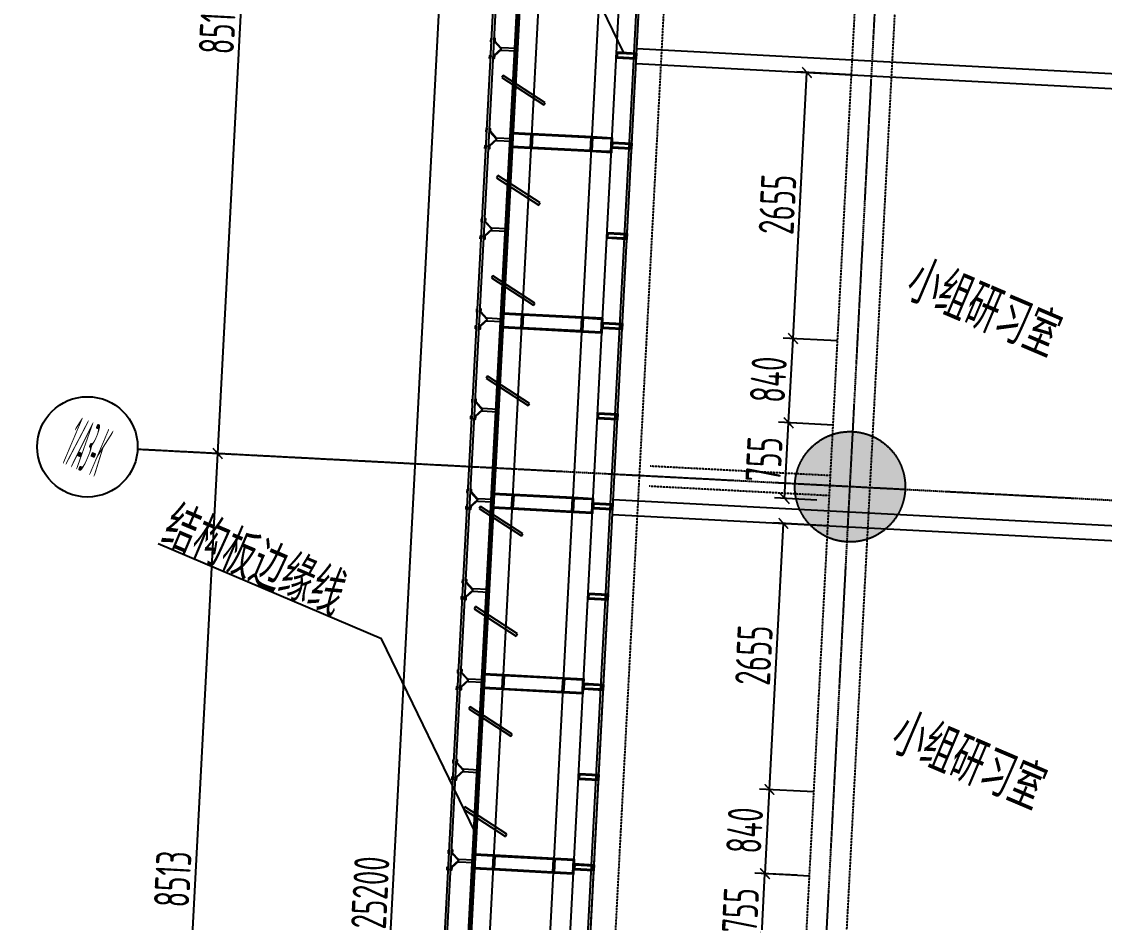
# Model space of a CAD drawing. Extents: x 11778731 to 12007717, y -6694179 to -6363962.
# Drawn here: x 11889920 to 11900711, y -6405151 to -6396175 of the extents above; entities that cross this region are included whole.
import ezdxf
from ezdxf.enums import TextEntityAlignment as Align
from ezdxf.xclip import XClip

# ---------------------------------------------------------------- set-up
doc = ezdxf.new("R2010")
doc.units = 0
doc.header["$LTSCALE"] = 10
doc.header["$MEASUREMENT"] = 0
doc.header["$XCLIPFRAME"] = 0
for name, pattern in [('A3-RG-axis-100$0$CENTER', [2, 1.25, -0.25, 0.25, -0.25]), ('A3-RI-3F$0$DASH', [0.35, 0.25, -0.1]), ('A3-RI-3F$0$DASHED2', [0.375, 0.25, -0.125]), ('A3-RI-3F$0$Hidden 1_8_', [4.7625, 3.175, -1.5875])]:
    doc.linetypes.add(name, pattern=pattern)
for name, color, linetype in [('A3-RB-3F-100$0$A-DIMS-100', 1, 'Continuous'), ('A3-RG-axis-100$0$A-DIMS-100', 1, 'Continuous'), ('A3-RG-axis-100$0$A-GRID', 1, 'A3-RG-axis-100$0$CENTER'), ('A3-RG-axis-100$0$A-SYMB', 4, 'Continuous'), ('A3-RI-3F$0$A-DETAILS', 11, 'Continuous'), ('A3-RI-3F$0$A-FACD-ALUM', 30, 'Continuous'), ('A3-RI-3F$0$A-FLOR', 2, 'Continuous'), ('A3-RI-3F$0$A-GLAZ', 140, 'Continuous'), ('A3-RI-3F$0$A-WALL-FINI', 95, 'Continuous'), ('A3-RI-3F$0$A-WALL-STUD', 2, 'Continuous'), ('A3-RS-1F$0$A-HATH-GRAY', 8, 'Continuous'), ('A3-RS-1F$0$A-WALL', 7, 'Continuous'), ('A3-SYMB-3F-100$0$A-SYMB', 4, 'Continuous'), ('A3-SYMB-3F-100$0$A-SYMB-AREA', 4, 'Continuous'), ('A3-SYMB-3F-100$0$A-SYMB-NAME', 4, 'Continuous'), ('A3-SYMB-3F-100$0$A-SYMB-NAME-E', 4, 'Continuous')]:
    doc.layers.add(name, color=color, linetype=linetype)
doc.layers.add('A3-RI-3F$0$A-X-CHEK', color=6, linetype='A3-RI-3F$0$DASHED2', plot=False)
doc.layers.add('A3-RI-3F$0$AN-P1', color=1, linetype='Continuous', lineweight=5)
doc.styles.add('A3-RB-3F-100$0$XD2008', font='xd-hzs.shx', dxfattribs={"width": 0.7, "bigfont": 'xd-hztxt.shx'})
doc.styles.add('A3-RG-axis-100$0$ECADI', font='hzs.shx', dxfattribs={"width": 0.7, "bigfont": 'hztxt.shx'})
doc.styles.add('A3-RG-axis-100$0$XD2008', font='xd-hzs.shx', dxfattribs={"width": 0.7, "bigfont": 'xd-hztxt.shx'})
doc.styles.add('A3-SYMB-3F-100$0$ECADI', font='hzs.shx', dxfattribs={"width": 0.7, "bigfont": 'hztxt.shx'})
doc.dimstyles.new('A3-RB-3F-100$0$XD100$0', dxfattribs={"dimscale": 100, "dimtxt": 3.5, "dimasz": 1, "dimexe": 1, "dimexo": 2, "dimgap": 0.5, "dimtad": 1, "dimdec": 0, "dimdsep": 46, "dimtxsty": 'A3-RB-3F-100$0$XD2008', "dimblk1": 'A3-RB-3F-100$0$_ARCHTICK', "dimblk2": 'A3-RB-3F-100$0$_ARCHTICK', "dimsah": 1, "dimcen": 2.5, "dimclrt": 4, "dimaunit": 1, "dimadec": 0, "dimazin": 0, "dimtfac": 1, "dimtdec": 0, "dimtix": 1, "dimtmove": 0, "dimatfit": 3, "dimfxl": 0, "dimtolj": 1, "dimtzin": 0, "dimarcsym": 0})
doc.dimstyles.new('A3-RG-axis-100$0$XD100$0', dxfattribs={"dimscale": 100, "dimtxt": 3.5, "dimasz": 1, "dimexe": 1, "dimexo": 2, "dimgap": 0.5, "dimtad": 1, "dimdec": 0, "dimdsep": 46, "dimtxsty": 'A3-RG-axis-100$0$XD2008', "dimblk1": 'A3-RG-axis-100$0$_ARCHTICK', "dimblk2": 'A3-RG-axis-100$0$_ARCHTICK', "dimsah": 1, "dimcen": 2.5, "dimclrt": 4, "dimaunit": 1, "dimadec": 0, "dimazin": 0, "dimtfac": 1, "dimtdec": 0, "dimtix": 1, "dimtmove": 0, "dimatfit": 3, "dimfxl": 0, "dimtolj": 1, "dimtzin": 0, "dimarcsym": 0})

# ---------------------------------------------------------------- blocks, each defined once
blk = doc.blocks.new('A3-RI-3F$0$MRY-m_louver-vert-center - 4250h x 2500w x 500d - 25t - 1000 oc - -30 deg-1446859-3RD FLOOR PLAN')
at = {"layer": 'A3-RI-3F$0$A-FACD-ALUM'}
for p, q in [((-1522, -88), (-1772, -521)), ((-1750, -533), (-1500, -100)), ((-1500, -100), (-1522, -88)), ((-522, -88), (-772, -521)), ((-750, -533), (-500, -100)), ((-500, -100), (-522, -88)), ((478, -88), (228, -521)), ((250, -533), (500, -100)), ((500, -100), (478, -88)), ((1478, -88), (1228, -521)), ((1250, -533), (1500, -100)), ((1500, -100), (1478, -88)), ((-1772, -521), (-1750, -533)), ((-772, -521), (-750, -533)), ((228, -521), (250, -533)), ((1228, -521), (1250, -533))]:
    blk.add_line(p, q, dxfattribs=at)
blk = doc.blocks.new('A3-RI-3F')
at = {"layer": 'A3-RI-3F$0$A-DETAILS'}
for p, q in [((11894699, -6396447), (11894633, -6396373)), ((11894700, -6396440), (11894638, -6396371)), ((11894699, -6396447), (11894626, -6396513)), ((11894699, -6396454), (11894631, -6396515)), ((11894652, -6397346), (11894586, -6397272)), ((11894653, -6397339), (11894591, -6397270)), ((11894652, -6397346), (11894579, -6397412)), ((11894652, -6397353), (11894583, -6397414)), ((11894605, -6398244), (11894531, -6398311)), ((11894605, -6398251), (11894536, -6398313)), ((11894605, -6398244), (11894539, -6398171)), ((11894605, -6398237), (11894544, -6398169)), ((11894558, -6399143), (11894492, -6399070)), ((11894558, -6399136), (11894497, -6399068)), ((11894558, -6399143), (11894484, -6399209)), ((11894558, -6399150), (11894489, -6399212)), ((11894511, -6400042), (11894445, -6399968)), ((11894511, -6400035), (11894450, -6399967)), ((11894511, -6400042), (11894437, -6400108)), ((11894510, -6400049), (11894442, -6400110)), ((11894464, -6400941), (11894390, -6401007)), ((11894463, -6400948), (11894395, -6401009)), ((11894464, -6400941), (11894398, -6400867)), ((11894464, -6400934), (11894403, -6400865)), ((11894417, -6401839), (11894350, -6401766)), ((11894417, -6401832), (11894356, -6401764)), ((11894417, -6401839), (11894343, -6401906)), ((11894416, -6401846), (11894348, -6401908)), ((11894370, -6402738), (11894303, -6402665)), ((11894370, -6402731), (11894308, -6402663)), ((11894370, -6402738), (11894296, -6402804)), ((11894369, -6402745), (11894301, -6402807)), ((11894323, -6403630), (11894261, -6403562)), ((11894322, -6403637), (11894249, -6403703)), ((11894322, -6403644), (11894254, -6403706)), ((11894322, -6403637), (11894256, -6403563)), ((11894275, -6404536), (11894209, -6404462)), ((11894276, -6404529), (11894214, -6404460)), ((11894275, -6404536), (11894202, -6404602)), ((11894275, -6404543), (11894207, -6404604))]:
    blk.add_line(p, q, dxfattribs=at)
for points in [[(11894595, -6396341), (11894593, -6396371), (11894603, -6396372), (11894605, -6396342)], [(11894630, -6396343), (11894628, -6396373), (11894638, -6396374), (11894640, -6396344)], [(11894698, -6396462), (11894700, -6396432), (11894850, -6396440), (11894848, -6396470)], [(11894584, -6396541), (11894586, -6396511), (11894596, -6396511), (11894594, -6396541)], [(11894619, -6396543), (11894621, -6396513), (11894631, -6396513), (11894629, -6396543)], [(11895846, -6396537), (11895849, -6396477), (11896049, -6396488), (11896046, -6396547)], [(11895857, -6396527), (11895859, -6396488), (11896038, -6396497), (11896036, -6396537)], [(11894548, -6397240), (11894546, -6397270), (11894556, -6397270), (11894558, -6397240)], [(11894583, -6397242), (11894581, -6397272), (11894591, -6397272), (11894592, -6397242)], [(11894798, -6397428), (11894806, -6397279), (11895006, -6397289), (11894998, -6397439)], [(11894809, -6397419), (11894815, -6397289), (11894995, -6397298), (11894988, -6397428)], [(11894998, -6397439), (11895006, -6397289), (11895605, -6397320), (11895597, -6397470)], [(11895008, -6397429), (11895015, -6397300), (11895594, -6397330), (11895587, -6397460)], [(11894537, -6397440), (11894539, -6397410), (11894549, -6397410), (11894547, -6397440)], [(11894572, -6397442), (11894574, -6397412), (11894584, -6397412), (11894582, -6397442)], [(11894651, -6397361), (11894653, -6397331), (11894803, -6397338), (11894801, -6397368)], [(11895597, -6397470), (11895605, -6397320), (11895805, -6397331), (11895797, -6397481)], [(11895607, -6397461), (11895614, -6397331), (11895794, -6397340), (11895787, -6397470)], [(11895799, -6397436), (11895802, -6397376), (11896002, -6397386), (11895999, -6397446)], [(11895810, -6397426), (11895812, -6397386), (11895991, -6397396), (11895989, -6397436)], [(11894500, -6398139), (11894499, -6398169), (11894509, -6398169), (11894510, -6398139)], [(11894535, -6398141), (11894534, -6398171), (11894544, -6398171), (11894545, -6398141)], [(11894604, -6398259), (11894606, -6398229), (11894756, -6398237), (11894754, -6398267)], [(11895752, -6398334), (11895755, -6398275), (11895955, -6398285), (11895952, -6398345)], [(11894490, -6398338), (11894492, -6398308), (11894502, -6398309), (11894500, -6398339)], [(11894525, -6398340), (11894527, -6398310), (11894536, -6398311), (11894535, -6398341)], [(11895762, -6398325), (11895765, -6398285), (11895944, -6398295), (11895942, -6398334)], [(11894453, -6399037), (11894452, -6399067), (11894462, -6399068), (11894463, -6399038)], [(11894488, -6399039), (11894487, -6399069), (11894497, -6399070), (11894498, -6399040)], [(11894557, -6399158), (11894559, -6399128), (11894709, -6399136), (11894707, -6399166)], [(11894704, -6399226), (11894712, -6399076), (11894911, -6399087), (11894904, -6399236)], [(11894714, -6399216), (11894721, -6399087), (11894901, -6399096), (11894894, -6399226)], [(11894904, -6399236), (11894911, -6399087), (11895511, -6399118), (11895503, -6399268)], [(11894914, -6399227), (11894921, -6399097), (11895500, -6399127), (11895493, -6399257)], [(11895503, -6399268), (11895511, -6399118), (11895710, -6399128), (11895702, -6399278)], [(11895513, -6399258), (11895520, -6399128), (11895700, -6399138), (11895693, -6399268)], [(11894443, -6399237), (11894444, -6399207), (11894454, -6399208), (11894453, -6399238)], [(11894478, -6399239), (11894479, -6399209), (11894489, -6399210), (11894488, -6399240)], [(11895705, -6399233), (11895708, -6399173), (11895908, -6399184), (11895905, -6399244)], [(11895715, -6399224), (11895717, -6399184), (11895897, -6399193), (11895895, -6399233)], [(11894406, -6399936), (11894405, -6399966), (11894415, -6399967), (11894416, -6399937)], [(11894441, -6399938), (11894440, -6399968), (11894450, -6399969), (11894451, -6399939)], [(11894396, -6400136), (11894397, -6400106), (11894407, -6400107), (11894406, -6400137)], [(11894431, -6400138), (11894432, -6400108), (11894442, -6400108), (11894441, -6400138)], [(11894510, -6400057), (11894512, -6400027), (11894661, -6400035), (11894660, -6400065)], [(11895658, -6400132), (11895661, -6400072), (11895861, -6400083), (11895857, -6400142)], [(11895668, -6400123), (11895670, -6400083), (11895850, -6400092), (11895848, -6400132)], [(11894359, -6400835), (11894358, -6400865), (11894368, -6400866), (11894369, -6400836)], [(11894394, -6400837), (11894393, -6400867), (11894403, -6400867), (11894404, -6400837)], [(11894463, -6400956), (11894465, -6400926), (11894614, -6400934), (11894613, -6400963)], [(11894610, -6401023), (11894617, -6400874), (11894817, -6400884), (11894809, -6401034)], [(11894620, -6401014), (11894627, -6400884), (11894807, -6400894), (11894800, -6401023)], [(11894809, -6401034), (11894817, -6400884), (11895416, -6400915), (11895409, -6401065)], [(11894820, -6401024), (11894827, -6400895), (11895406, -6400925), (11895399, -6401055)], [(11895409, -6401065), (11895416, -6400915), (11895616, -6400926), (11895608, -6401076)], [(11895419, -6401056), (11895426, -6400926), (11895606, -6400935), (11895599, -6401065)], [(11895611, -6401031), (11895614, -6400971), (11895813, -6400981), (11895810, -6401041)], [(11894349, -6401035), (11894350, -6401005), (11894360, -6401005), (11894359, -6401035)], [(11894384, -6401037), (11894385, -6401007), (11894395, -6401007), (11894394, -6401037)], [(11895621, -6401021), (11895623, -6400981), (11895803, -6400991), (11895801, -6401031)], [(11894312, -6401734), (11894310, -6401764), (11894320, -6401764), (11894322, -6401734)], [(11894347, -6401736), (11894345, -6401766), (11894355, -6401766), (11894357, -6401736)], [(11894416, -6401854), (11894417, -6401824), (11894567, -6401832), (11894566, -6401862)], [(11894302, -6401934), (11894303, -6401904), (11894313, -6401904), (11894312, -6401934)], [(11894337, -6401935), (11894338, -6401905), (11894348, -6401906), (11894347, -6401936)], [(11895564, -6401930), (11895567, -6401870), (11895766, -6401880), (11895763, -6401940)], [(11895574, -6401920), (11895576, -6401880), (11895756, -6401890), (11895754, -6401930)], [(11894265, -6402633), (11894263, -6402663), (11894273, -6402663), (11894275, -6402633)], [(11894300, -6402634), (11894298, -6402664), (11894308, -6402665), (11894310, -6402635)], [(11894515, -6402821), (11894523, -6402671), (11894723, -6402682), (11894715, -6402831)], [(11894526, -6402811), (11894533, -6402682), (11894712, -6402691), (11894706, -6402821)], [(11894715, -6402831), (11894723, -6402682), (11895322, -6402713), (11895314, -6402863)], [(11894726, -6402822), (11894732, -6402692), (11895312, -6402722), (11895305, -6402852)], [(11894254, -6402832), (11894256, -6402802), (11894266, -6402803), (11894264, -6402833)], [(11894289, -6402834), (11894291, -6402804), (11894301, -6402805), (11894299, -6402835)], [(11894369, -6402753), (11894370, -6402723), (11894520, -6402731), (11894519, -6402761)], [(11895314, -6402863), (11895322, -6402713), (11895522, -6402723), (11895514, -6402873)], [(11895325, -6402853), (11895332, -6402724), (11895511, -6402733), (11895505, -6402863)], [(11895516, -6402828), (11895520, -6402768), (11895719, -6402779), (11895716, -6402839)], [(11895527, -6402819), (11895529, -6402779), (11895709, -6402788), (11895707, -6402828)], [(11894218, -6403531), (11894216, -6403561), (11894226, -6403562), (11894228, -6403532)], [(11894253, -6403533), (11894251, -6403563), (11894261, -6403564), (11894263, -6403534)], [(11894322, -6403652), (11894323, -6403622), (11894473, -6403630), (11894471, -6403660)], [(11895469, -6403727), (11895472, -6403667), (11895672, -6403678), (11895669, -6403738)], [(11894207, -6403731), (11894209, -6403701), (11894219, -6403702), (11894217, -6403732)], [(11894242, -6403733), (11894244, -6403703), (11894254, -6403703), (11894252, -6403733)], [(11895480, -6403718), (11895482, -6403678), (11895662, -6403687), (11895660, -6403727)], [(11894171, -6404430), (11894169, -6404460), (11894179, -6404461), (11894181, -6404431)], [(11894206, -6404432), (11894204, -6404462), (11894214, -6404462), (11894216, -6404432)], [(11894275, -6404551), (11894276, -6404521), (11894426, -6404529), (11894424, -6404559)], [(11894421, -6404618), (11894429, -6404469), (11894629, -6404479), (11894621, -6404629)], [(11894432, -6404609), (11894439, -6404479), (11894618, -6404489), (11894611, -6404618)], [(11894621, -6404629), (11894629, -6404479), (11895228, -6404511), (11895220, -6404660)], [(11894631, -6404619), (11894638, -6404490), (11895217, -6404520), (11895211, -6404650)], [(11895220, -6404660), (11895228, -6404511), (11895428, -6404521), (11895420, -6404671)], [(11895231, -6404651), (11895237, -6404521), (11895417, -6404530), (11895410, -6404660)], [(11894160, -6404630), (11894162, -6404600), (11894172, -6404600), (11894170, -6404630)], [(11894195, -6404632), (11894197, -6404602), (11894207, -6404602), (11894205, -6404632)], [(11895422, -6404626), (11895425, -6404566), (11895625, -6404576), (11895622, -6404636)], [(11895433, -6404616), (11895435, -6404576), (11895615, -6404586), (11895612, -6404626)]]:
    blk.add_lwpolyline(points, close=True, dxfattribs=at)
at = {"layer": 'A3-RI-3F$0$A-FLOR', "linetype": 'A3-RI-3F$0$DASH', "const_width": 50}
blk.add_lwpolyline([(11898727, -6390511), (11895047, -6392647), (11893686, -6418645), (11921002, -6430240), (11922838, -6425914)], dxfattribs=at)
at = {"layer": 'A3-RI-3F$0$A-GLAZ'}
for p, q in [((11893427, -6418807), (11894806, -6392498)), ((11893453, -6418791), (11894830, -6392516)), ((11894903, -6417885), (11896189, -6393346)), ((11894928, -6417869), (11896213, -6393361))]:
    blk.add_line(p, q, dxfattribs=at)
at = {"layer": 'A3-RI-3F$0$A-WALL-FINI'}
for p, q in [((11893689, -6418596), (11895048, -6392650)), ((11893896, -6418466), (11895243, -6392768)), ((11894514, -6418128), (11895825, -6393124)), ((11894721, -6417998), (11896019, -6393242))]:
    blk.add_line(p, q, dxfattribs=at)
at = {"layer": 'A3-RI-3F$0$A-WALL-STUD'}
for p, q in [((11896051, -6396443), (11902093, -6396759)), ((11896043, -6396592), (11902085, -6396909)), ((11895816, -6400936), (11901858, -6401253)), ((11895808, -6401086), (11901850, -6401403))]:
    blk.add_line(p, q, dxfattribs=at)
at = {"layer": 'A3-RI-3F$0$A-X-CHEK'}
for p, q in [((11897440, -6418664), (11898912, -6390588)), ((11897048, -6418497), (11898455, -6391664)), ((11894930, -6417834), (11896201, -6393587)), ((11895187, -6417707), (11896441, -6393775)), ((11897981, -6400699), (11896184, -6400605)), ((11897971, -6400899), (11896173, -6400805))]:
    blk.add_line(p, q, dxfattribs=at)
at = {"layer": 'A3-RI-3F$0$AN-P1', "linetype": 'A3-RI-3F$0$Hidden 1_8_', "lineweight": 13}
blk.add_line((11895262, -6400657), (11895400, -6400664), dxfattribs=at)
at = {"layer": 'A3-RI-3F$0$A-FACD-ALUM', "rotation": 86.99999999865307}
for p in [(11894541, -6398203), (11894316, -6402498)]:
    blk.add_blockref('A3-RI-3F$0$MRY-m_louver-vert-center - 4250h x 2500w x 500d - 25t - 1000 oc - -30 deg-1446859-3RD FLOOR PLAN', p, dxfattribs=at)
blk = doc.blocks.new('A3-RG-axis-100$0$_ARCHTICK')
at = {"color": 0, "linetype": 'ByBlock', "const_width": 0.15}
blk.add_lwpolyline([(-0.5, -0.5), (0.5, 0.5)], dxfattribs=at)
blk = doc.blocks.new('*D252')
at = {"layer": 'A3-RG-axis-100$0$A-DIMS-100', "color": 0, "lineweight": -2}
for p, q in [((11891874, -6400479), (11892319, -6391978)), ((11896670, -6392206), (11892219, -6391972)), ((11894431, -6400613), (11891774, -6400474))]:
    blk.add_line(p, q, dxfattribs=at)
at = {"layer": 'A3-RG-axis-100$0$A-DIMS-100', "color": 0, "lineweight": -2, "xscale": 100, "yscale": 100, "zscale": 100}
for p, rotation in [((11892319, -6391978), 86.99999999989261), ((11891874, -6400479), 266.9999999998926)]:
    blk.add_blockref('A3-RG-axis-100$0$_ARCHTICK', p, dxfattribs=dict(at, rotation=rotation))
at = {"layer": 'A3-RG-axis-100$0$A-DIMS-100', "color": 4, "insert": (11891872, -6396217), "char_height": 350, "attachment_point": 5, "rotation": 87, "style": 'A3-RG-axis-100$0$XD2008'}
blk.add_mtext('\\A1;8513', dxfattribs=at)
blk = doc.blocks.new('A3-RG-axis-100$0$ECADI-TAG-GRID')
at = {"color": 13}
blk.add_circle((0, 0), 5, dxfattribs=at)
at = {"style": 'A3-RG-axis-100$0$XD2008', "width": 0.7}
blk.add_attdef('GRID', text='', height=5, dxfattribs=at).set_placement((0, 0), align=Align.MIDDLE)
blk = doc.blocks.new('*D264')
at = {"layer": 'A3-RG-axis-100$0$A-DIMS-100', "color": 0, "lineweight": -2}
for p, q in [((11891428, -6408981), (11891874, -6400479)), ((11893932, -6400587), (11891774, -6400474)), ((11893486, -6409089), (11891328, -6408976))]:
    blk.add_line(p, q, dxfattribs=at)
at = {"layer": 'A3-RG-axis-100$0$A-DIMS-100', "color": 0, "lineweight": -2, "xscale": 100, "yscale": 100, "zscale": 100}
for p, rotation in [((11891874, -6400479), 87.00005815433344), ((11891428, -6408981), 267.0000581543334)]:
    blk.add_blockref('A3-RG-axis-100$0$_ARCHTICK', p, dxfattribs=dict(at, rotation=rotation))
at = {"layer": 'A3-RG-axis-100$0$A-DIMS-100', "color": 4, "insert": (11891426, -6404719), "char_height": 350, "attachment_point": 5, "rotation": 87.0001, "style": 'A3-RG-axis-100$0$XD2008'}
blk.add_mtext('\\A1;8513', dxfattribs=at)
blk = doc.blocks.new('A3-SYMB-3F-100$0$ECADI-TAG-ROOM')
at = {"layer": 'A3-SYMB-3F-100$0$A-SYMB-AREA', "style": 'A3-SYMB-3F-100$0$ECADI', "width": 0.7}
blk.add_attdef('340M2', text='', height=2.5, dxfattribs=at).set_placement((7.17, -1.75), align=Align.MIDDLE_LEFT)
at = {"layer": 'A3-SYMB-3F-100$0$A-SYMB-NAME', "style": 'A3-SYMB-3F-100$0$ECADI', "width": 0.7}
blk.add_attdef('CHINESENAME', (-5.13, 0.09), '', height=4.5, dxfattribs=at)
at = {"layer": 'A3-SYMB-3F-100$0$A-SYMB-NAME-E', "style": 'A3-SYMB-3F-100$0$ECADI', "width": 0.7}
for tag, p in [('ENGLISHHIGH', (-5.13, 8.04)), ('ENGLISHLOW', (-5.13, 4.84))]:
    blk.add_attdef(tag, p, '', height=2.5, dxfattribs=at)
blk = doc.blocks.new('A3-SYMB-3F-100')
at = {"layer": 'A3-SYMB-3F-100$0$A-SYMB'}
for points in [[(11895919, -6396480), (11893930, -6392378), (11891721, -6391440)], [(11894440, -6404253), (11893505, -6402324), (11891281, -6401380)]]:
    blk.add_lwpolyline(points, dxfattribs=at)
ref = blk.add_blockref('A3-SYMB-3F-100$0$ECADI-TAG-ROOM', (11899165, -6399138), dxfattribs=dict(at, xscale=99.99999999989046, yscale=100.0000000001164, rotation=337))
ref.add_attrib('CHINESENAME', '小组研习室 ', (11898696, -6398930), dxfattribs={"height": 450, "rotation": 337, "style": 'A3-SYMB-3F-100$0$ECADI', "width": 0.7})
ref = blk.add_blockref('A3-SYMB-3F-100$0$ECADI-TAG-ROOM', (11892509, -6401911), dxfattribs=dict(at, xscale=-99.99999999989046, yscale=100.0000000001164, rotation=336.9999999995064))
ref.add_attrib('CHINESENAME', '结构板边缘线', (11891281, -6401380), dxfattribs={"height": 450, "rotation": 337, "style": 'A3-SYMB-3F-100$0$ECADI', "width": 0.7})
ref = blk.add_blockref('A3-SYMB-3F-100$0$ECADI-TAG-ROOM', (11899014, -6403651), dxfattribs=dict(at, xscale=99.99999999989046, yscale=100.0000000001164, rotation=337))
ref.add_attrib('CHINESENAME', '小组研习室 ', (11898546, -6403442), dxfattribs={"height": 450, "rotation": 337, "style": 'A3-SYMB-3F-100$0$ECADI', "width": 0.7})
blk = doc.blocks.new('A3-RB-3F-100$0$_ARCHTICK')
at = {"color": 0, "linetype": 'ByBlock', "const_width": 0.15}
blk.add_lwpolyline([(-0.5, -0.5), (0.5, 0.5)], dxfattribs=at)
blk = doc.blocks.new('*D1121')
at = {"layer": 'A3-RB-3F-100$0$A-DIMS-100', "color": 0, "lineweight": -2}
for p, q in [((11897373, -6403827), (11897512, -6401175)), ((11897955, -6401199), (11897412, -6401170)), ((11897816, -6403850), (11897273, -6403822))]:
    blk.add_line(p, q, dxfattribs=at)
at = {"layer": 'A3-RB-3F-100$0$A-DIMS-100', "color": 0, "lineweight": -2, "xscale": 100, "yscale": 100, "zscale": 100}
for p, rotation in [((11897512, -6401175), 86.99999999920884), ((11897373, -6403827), 266.9999999992089)]:
    blk.add_blockref('A3-RB-3F-100$0$_ARCHTICK', p, dxfattribs=dict(at, rotation=rotation))
at = {"layer": 'A3-RB-3F-100$0$A-DIMS-100', "color": 4, "insert": (11897218, -6402489), "char_height": 350, "attachment_point": 5, "rotation": 87, "style": 'A3-RB-3F-100$0$XD2008'}
blk.add_mtext('\\A1;2655', dxfattribs=at)
blk = doc.blocks.new('*D1122')
at = {"layer": 'A3-RB-3F-100$0$A-DIMS-100', "color": 0, "lineweight": -2}
for p, q in [((11897608, -6399333), (11897747, -6396682)), ((11898191, -6396705), (11897647, -6396676)), ((11898052, -6399356), (11897508, -6399328))]:
    blk.add_line(p, q, dxfattribs=at)
at = {"layer": 'A3-RB-3F-100$0$A-DIMS-100', "color": 0, "lineweight": -2, "xscale": 100, "yscale": 100, "zscale": 100}
for p, rotation in [((11897747, -6396682), 86.99999999925073), ((11897608, -6399333), 266.9999999992507)]:
    blk.add_blockref('A3-RB-3F-100$0$_ARCHTICK', p, dxfattribs=dict(at, rotation=rotation))
at = {"layer": 'A3-RB-3F-100$0$A-DIMS-100', "color": 4, "insert": (11897453, -6397996), "char_height": 350, "attachment_point": 5, "rotation": 87, "style": 'A3-RB-3F-100$0$XD2008'}
blk.add_mtext('\\A1;2655', dxfattribs=at)
blk = doc.blocks.new('*D1123')
at = {"layer": 'A3-RB-3F-100$0$A-DIMS-100', "color": 0, "lineweight": -2}
for p, q in [((11897885, -6400189), (11897464, -6400167)), ((11897524, -6400926), (11897564, -6400172)), ((11897845, -6400943), (11897424, -6400921))]:
    blk.add_line(p, q, dxfattribs=at)
at = {"layer": 'A3-RB-3F-100$0$A-DIMS-100', "color": 0, "lineweight": -2, "xscale": 100, "yscale": 100, "zscale": 100}
for p, rotation in [((11897564, -6400172), 87.00000989709957), ((11897524, -6400926), 267.0000098970996)]:
    blk.add_blockref('A3-RB-3F-100$0$_ARCHTICK', p, dxfattribs=dict(at, rotation=rotation))
at = {"layer": 'A3-RB-3F-100$0$A-DIMS-100', "color": 4, "insert": (11897319, -6400537), "char_height": 350, "attachment_point": 5, "rotation": 87, "style": 'A3-RB-3F-100$0$XD2008'}
blk.add_mtext('\\A1;755', dxfattribs=at)
blk = doc.blocks.new('*D1124')
at = {"layer": 'A3-RB-3F-100$0$A-DIMS-100', "color": 0, "lineweight": -2}
for p, q in [((11897649, -6404682), (11897228, -6404660)), ((11897289, -6405420), (11897328, -6404666)), ((11897610, -6405436), (11897189, -6405414))]:
    blk.add_line(p, q, dxfattribs=at)
at = {"layer": 'A3-RB-3F-100$0$A-DIMS-100', "color": 0, "lineweight": -2, "xscale": 100, "yscale": 100, "zscale": 100}
for p, rotation in [((11897328, -6404666), 87.00000989707257), ((11897289, -6405420), 267.0000098970725)]:
    blk.add_blockref('A3-RB-3F-100$0$_ARCHTICK', p, dxfattribs=dict(at, rotation=rotation))
at = {"layer": 'A3-RB-3F-100$0$A-DIMS-100', "color": 4, "insert": (11897084, -6405031), "char_height": 350, "attachment_point": 5, "rotation": 87, "style": 'A3-RB-3F-100$0$XD2008'}
blk.add_mtext('\\A1;755', dxfattribs=at)
blk = doc.blocks.new('*D1222')
at = {"layer": 'A3-RB-3F-100$0$A-DIMS-100', "color": 0, "lineweight": -2}
for p, q in [((11897816, -6403850), (11897273, -6403822)), ((11897329, -6404666), (11897373, -6403827)), ((11897772, -6404689), (11897229, -6404660))]:
    blk.add_line(p, q, dxfattribs=at)
at = {"layer": 'A3-RB-3F-100$0$A-DIMS-100', "color": 0, "lineweight": -2, "xscale": 100, "yscale": 100, "zscale": 100}
for p, rotation in [((11897373, -6403827), 87.00000980713212), ((11897329, -6404666), 267.0000098071321)]:
    blk.add_blockref('A3-RB-3F-100$0$_ARCHTICK', p, dxfattribs=dict(at, rotation=rotation))
at = {"layer": 'A3-RB-3F-100$0$A-DIMS-100', "color": 4, "insert": (11897126, -6404234), "char_height": 350, "attachment_point": 5, "rotation": 87, "style": 'A3-RB-3F-100$0$XD2008'}
blk.add_mtext('\\A1;840', dxfattribs=at)
blk = doc.blocks.new('*D1223')
at = {"layer": 'A3-RB-3F-100$0$A-DIMS-100', "color": 0, "lineweight": -2}
for p, q in [((11898052, -6399356), (11897508, -6399328)), ((11897564, -6400172), (11897608, -6399333)), ((11898008, -6400195), (11897464, -6400167))]:
    blk.add_line(p, q, dxfattribs=at)
at = {"layer": 'A3-RB-3F-100$0$A-DIMS-100', "color": 0, "lineweight": -2, "xscale": 100, "yscale": 100, "zscale": 100}
for p, rotation in [((11897608, -6399333), 87.00000980713212), ((11897564, -6400172), 267.0000098071321)]:
    blk.add_blockref('A3-RB-3F-100$0$_ARCHTICK', p, dxfattribs=dict(at, rotation=rotation))
at = {"layer": 'A3-RB-3F-100$0$A-DIMS-100', "color": 4, "insert": (11897362, -6399741), "char_height": 350, "attachment_point": 5, "rotation": 87, "style": 'A3-RB-3F-100$0$XD2008'}
blk.add_mtext('\\A1;840', dxfattribs=at)
blk = doc.blocks.new('*D1224')
at = {"layer": 'A3-RB-3F-100$0$A-DIMS-100', "color": 0, "lineweight": -2}
for p, q in [((11892931, -6417984), (11894250, -6392818)), ((11894688, -6392841), (11894150, -6392813)), ((11893369, -6418007), (11892831, -6417979))]:
    blk.add_line(p, q, dxfattribs=at)
at = {"layer": 'A3-RB-3F-100$0$A-DIMS-100', "color": 0, "lineweight": -2, "xscale": 100, "yscale": 100, "zscale": 100}
for p, rotation in [((11894250, -6392818), 86.99999999865629), ((11892931, -6417984), 266.9999999986563)]:
    blk.add_blockref('A3-RB-3F-100$0$_ARCHTICK', p, dxfattribs=dict(at, rotation=rotation))
at = {"layer": 'A3-RB-3F-100$0$A-DIMS-100', "color": 4, "insert": (11893366, -6405389), "char_height": 350, "attachment_point": 5, "rotation": 87, "style": 'A3-RB-3F-100$0$XD2008'}
blk.add_mtext('\\A1;900X28=25200', dxfattribs=at)
blk = doc.blocks.new('*D697')
at = {"layer": 'A3-RB-3F-100$0$A-DIMS-100', "color": 0, "lineweight": -2}
for p, q in [((11894590, -6396621), (11894628, -6395888)), ((11894623, -6395988), (11893794, -6395944)), ((11894873, -6396001), (11894623, -6395988)), ((11894840, -6396634), (11894878, -6395901))]:
    blk.add_line(p, q, dxfattribs=at)
at = {"layer": 'A3-RB-3F-100$0$A-DIMS-100', "color": 0, "lineweight": -2, "xscale": 100, "yscale": 100, "zscale": 100}
for p, rotation in [((11894623, -6395988), 176.9999999990041), ((11894873, -6396001), 356.9999999990041)]:
    blk.add_blockref('A3-RB-3F-100$0$_ARCHTICK', p, dxfattribs=dict(at, rotation=rotation))
at = {"layer": 'A3-RB-3F-100$0$A-DIMS-100', "color": 4, "insert": (11894171, -6395739), "char_height": 350, "attachment_point": 5, "rotation": 357, "style": 'A3-RB-3F-100$0$XD2008'}
blk.add_mtext('\\A1;250', dxfattribs=at)
blk = doc.blocks.new('A3-RS-1F')
at = {"layer": 'A3-RS-1F$0$A-HATH-GRAY'}
h = blk.add_hatch(color=256, dxfattribs=at)
edge = h.paths.add_edge_path()
edge.add_arc((11898176, -6400810), 550, 0, 360)
at = {"layer": 'A3-RS-1F$0$A-WALL'}
blk.add_circle((11898176, -6400810), 550, dxfattribs=at)
blk = doc.blocks.new('A3-RG-axis-100')
at = {"layer": 'A3-RG-axis-100$0$A-GRID'}
for p, q in [((11893449.6, -6423158.3), (11896491.4, -6365116.8)), ((11896925.9, -6424656.2), (11900036.5, -6365302.6)), ((11907163.1, -6401280.7), (11891074.7, -6400437.6))]:
    blk.add_line(p, q, dxfattribs=at)
at = {"layer": 'A3-RG-axis-100$0$A-SYMB'}
ref = blk.add_blockref('A3-RG-axis-100$0$ECADI-TAG-GRID', (11890575.3, -6400412), dxfattribs=dict(at, xscale=99.99999999999999, yscale=99.99999999999999, zscale=100, rotation=336.9999999998927))
ref.add_attrib('GRID', '1/A3-K', dxfattribs={"layer": '0', "height": 500, "rotation": 337, "style": 'A3-RG-axis-100$0$ECADI', "width": 0.2}).set_placement((11890575.3, -6400412), align=Align.MIDDLE)
at = {"layer": 'A3-RG-axis-100$0$A-DIMS-100'}
dim = blk.add_linear_dim(base=(11892319.1, -6391977.7), p1=(11894630.6, -6400623.9), p2=(11896869.3, -6392216.2), angle=87, dimstyle='A3-RG-axis-100$0$XD100$0', override={"dimasz": 1}, dxfattribs=at)
dim.commit()
dim.dimension.update_dxf_attribs({"geometry": '*D252', "text_midpoint": (11891871.6, -6396216.8)})
dim = blk.add_aligned_dim(p1=(11893685.7, -6409099.6), p2=(11894131.3, -6400597.8), distance=2260.8, text='8513', dimstyle='A3-RG-axis-100$0$XD100$0', override={"dimasz": 1}, dxfattribs=at)
dim.commit()
dim.dimension.update_dxf_attribs({"geometry": '*D264', "text_midpoint": (11891426.1, -6404718.6)})
blk = doc.blocks.new('A3-RB-3F-100')
at = {"layer": 'A3-RB-3F-100$0$A-DIMS-100'}
dim = blk.add_aligned_dim(p1=(11893568.8, -6418017.2), p2=(11894887.7, -6392851.7), distance=638.8, text='900X28=25200', dimstyle='A3-RB-3F-100$0$XD100$0', dxfattribs=at)
dim.commit()
dim.dimension.update_dxf_attribs({"geometry": '*D1224', "text_midpoint": (11893365.7, -6405389.3)})
dim = blk.add_linear_dim(base=(11894872.8, -6396001), p1=(11894579.5, -6396820.5), p2=(11894829.2, -6396833.6), angle=357, dimstyle='A3-RB-3F-100$0$XD100$0', dxfattribs=at)
dim.commit()
dim.dimension.update_dxf_attribs({"geometry": '*D697', "text_midpoint": (11894158.8, -6395963.6), "dimtype": 129})
for p1, p2, distance, picture, middle in [((11898251.3, -6399366.7), (11898390.3, -6396715.4), 643.9, '*D1122', (11897453, -6397995.6)), ((11898207.3, -6400205.6), (11898251.3, -6399366.7), 643.9, '*D1223', (11897361.6, -6399740.7)), ((11898044.8, -6400953.1), (11898084.4, -6400199.1), 521.3, '*D1123', (11897319.3, -6400537)), ((11898015.8, -6403860.5), (11898154.7, -6401209.2), 643.9, '*D1121', (11897217.5, -6402489.4)), ((11897971.8, -6404699.4), (11898015.8, -6403860.5), 643.9, '*D1222', (11897126.1, -6404234.5)), ((11897809.3, -6405446.9), (11897848.8, -6404692.9), 521.3, '*D1124', (11897083.8, -6405030.9))]:
    dim = blk.add_aligned_dim(p1=p1, p2=p2, distance=distance, dimstyle='A3-RB-3F-100$0$XD100$0', dxfattribs=at)
    dim.commit()
    dim.dimension.update_dxf_attribs({"geometry": picture, "text_midpoint": middle})

msp = doc.modelspace()

# ---------------------------------------------------------------- block references
for name in ['A3-RG-axis-100', 'A3-RB-3F-100', 'A3-RI-3F', 'A3-RI-3F', 'A3-RI-3F', 'A3-SYMB-3F-100', 'A3-SYMB-3F-100']:
    msp.add_blockref(name, (0, 0))
ref = msp.add_blockref('A3-RS-1F', (0, 0))
XClip(ref).set_block_clipping_path([(11880575.4595815204, -6415096.270357037), (11910249.6177904997, -6426601.7009763205), (11922841.9025027994, -6430599.4828046197), (11977834.5324543808, -6451371.0095163761), (12008409.3102089595, -6381594.5835881606), (11890394.8696729206, -6356927.6296852781), (11884882.5177205391, -6396620.1386088813)])

doc.saveas('drawing.dxf')
